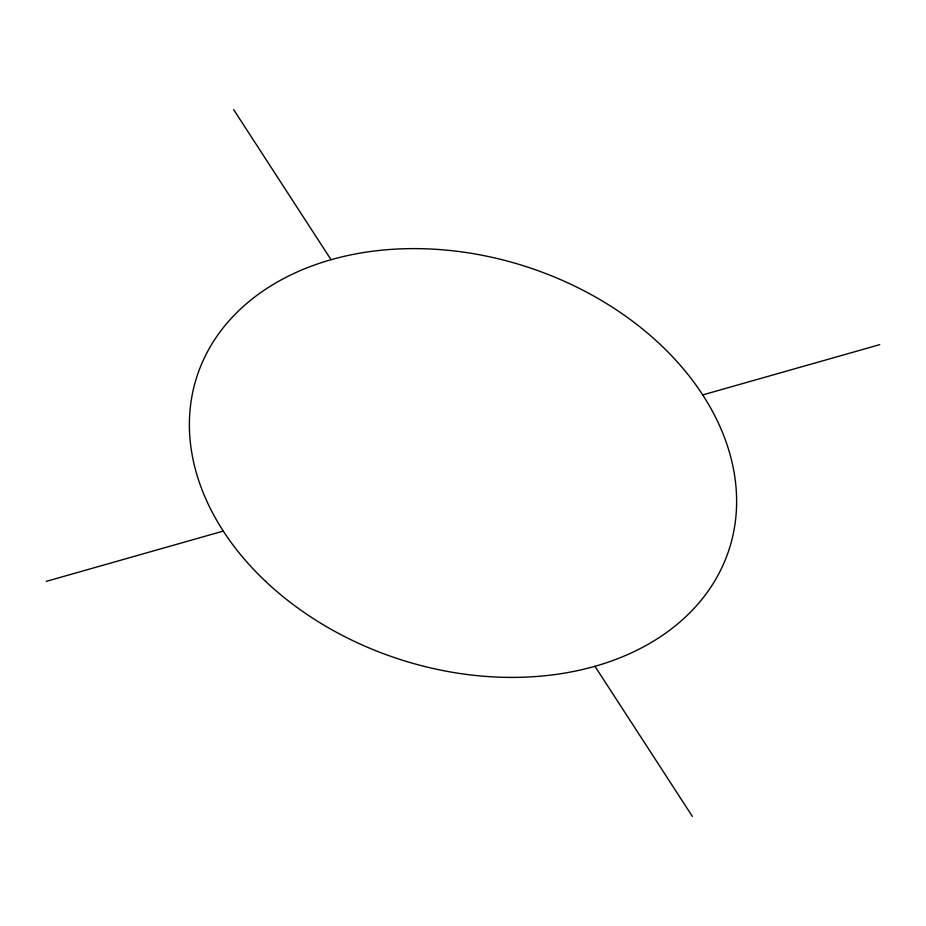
<?xml version="1.0" encoding="UTF-8"?>
<svg xmlns="http://www.w3.org/2000/svg" width="926" height="926" viewBox="0 0 926 926"><rect width="100%" height="100%" fill="white"/><g stroke="black" fill="none" stroke-linecap="round" stroke-linejoin="round"><path stroke-width="1.39" d="M46.3 581.354L223.282 531.084M702.718 394.916L879.7 344.646M233.653 109.615L331.057 259.708M594.943 666.292L692.347 816.385M265.6 581.389A279.791 206.29 18 0 0 725.799 558.61A279.791 206.29 18 0 0 397.601 249.013A279.791 206.29 18 0 0 265.6 581.389"/></g></svg>
